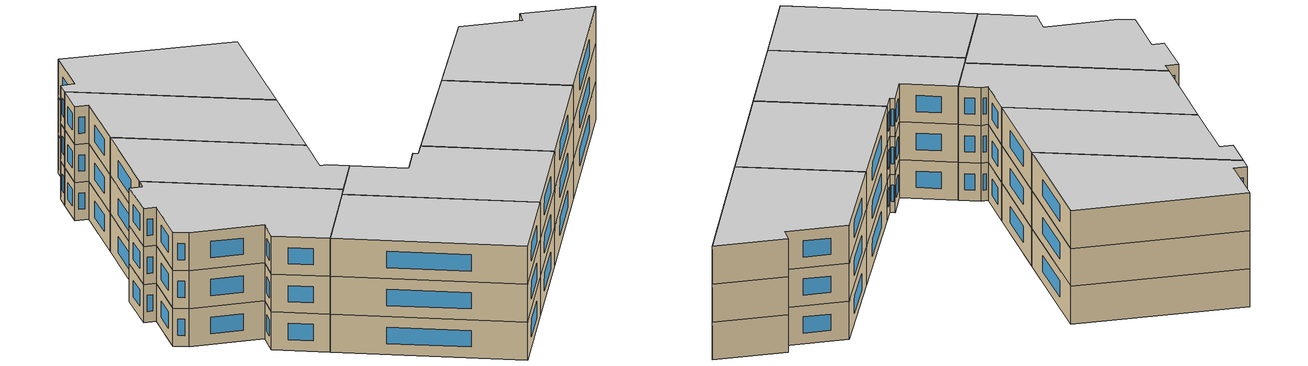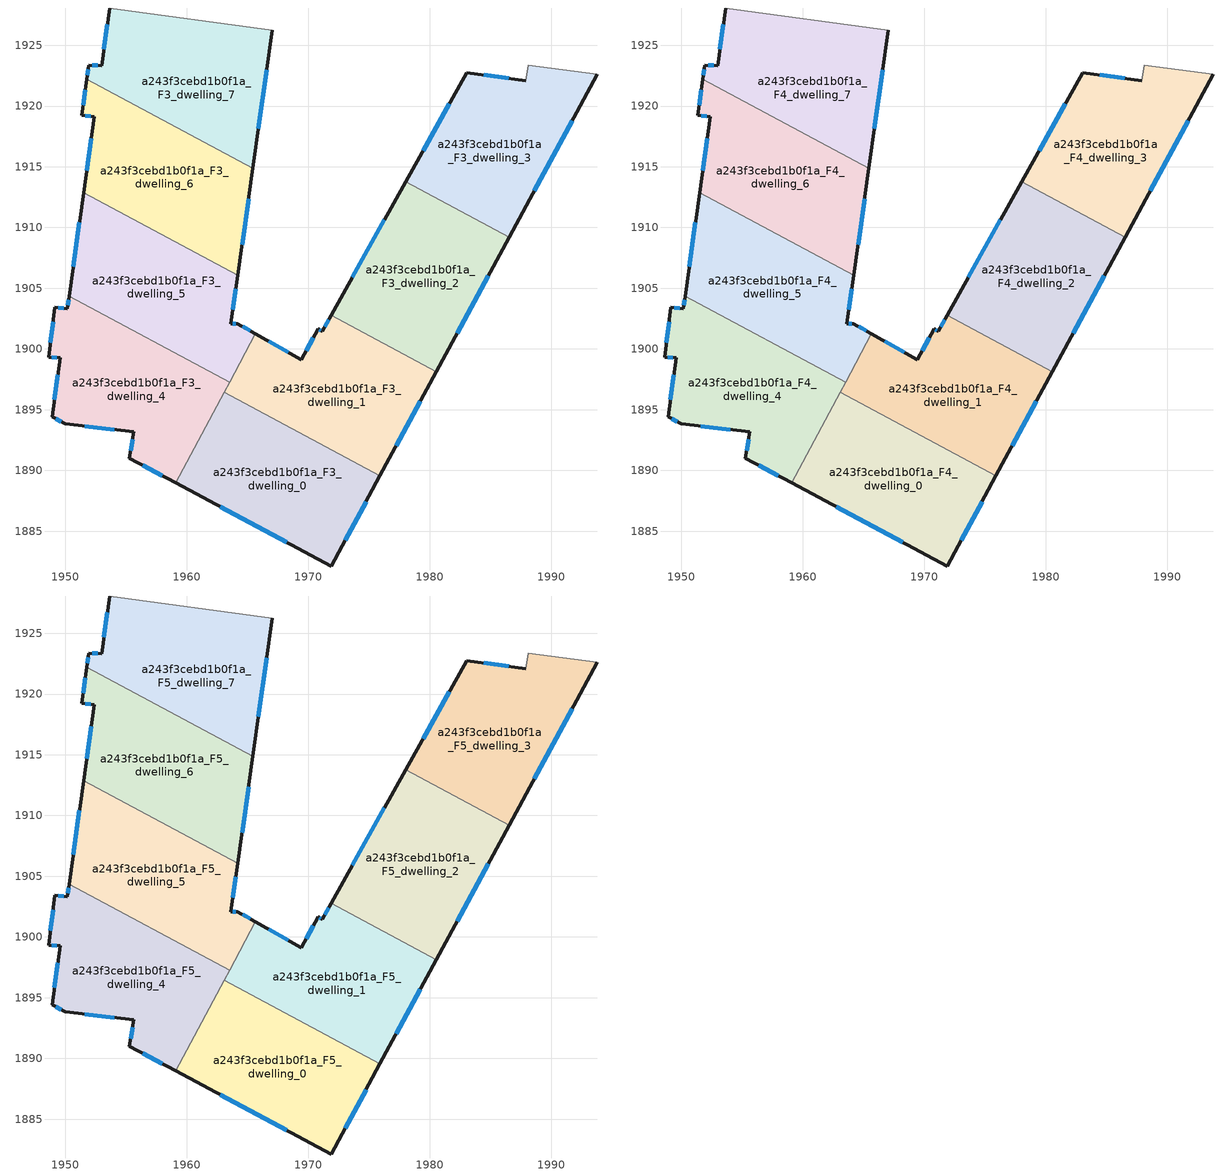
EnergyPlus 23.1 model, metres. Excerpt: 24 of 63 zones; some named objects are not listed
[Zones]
a243f3cebd1b0f1a_F3_dwelling_0
 floor to a243f3cebd1b0f1a_F2_dwelling_0 (EU_floor_Construction): 1975.91,1889.56 1971.88,1882.13 1959.08,1888.97 1963.07,1896.42 z9
 wall outside (EU_wall_Construction): 1959.08,1888.97 1971.88,1882.13 1975.91,1889.56 z9:12
 wall to a243f3cebd1b0f1a_F3_dwelling_1 (EU_wall_Construction): 1975.91,1889.56 1963.07,1896.42 z9:12
 wall to a243f3cebd1b0f1a_F3_dwelling_4 (EU_wall_Construction): 1963.07,1896.42 1959.08,1888.97 z9:12
 window (EU_Window_Construction): 1973.03,1884.25 1974.76,1887.44 / 1962.74,1887.01 1968.22,1884.08 z9.86:11.14
a243f3cebd1b0f1a_F3_dwelling_1
 floor to a243f3cebd1b0f1a_F2_dwelling_1 (EU_floor_Construction): 1980.55,1898.13 1975.91,1889.56 1963.07,1896.42 1965.65,1901.26 1969.44,1899.12 1970.8,1901.66 1971.14,1901.45 1971.88,1902.77 z9
 wall outside (EU_wall_Construction): 1975.91,1889.56 1980.55,1898.13 / 1971.88,1902.77 1971.14,1901.45 1970.8,1901.66 1969.44,1899.12 1965.65,1901.26 z9:12
 wall to a243f3cebd1b0f1a_F3_dwelling_2 (EU_wall_Construction): 1980.55,1898.13 1971.88,1902.77 z9:12
 wall to a243f3cebd1b0f1a_F3_dwelling_5 (EU_wall_Construction): 1965.65,1901.26 1963.52,1897.28 z9:12
 wall to a243f3cebd1b0f1a_F3_dwelling_4 (EU_wall_Construction): 1963.52,1897.28 1963.07,1896.42 z9:12
 window (EU_Window_Construction): 1977.23,1892.01 1979.23,1895.68 / 1968.36,1899.73 1966.73,1900.65 / 1970.41,1900.94 1969.83,1899.85 / 1971.04,1901.51 1970.9,1901.6 / 1971.67,1902.39 1971.35,1901.83 z9.86:11.14
a243f3cebd1b0f1a_F3_dwelling_2
 floor to a243f3cebd1b0f1a_F2_dwelling_2 (EU_floor_Construction): 1986.55,1909.21 1980.55,1898.13 1971.88,1902.77 1978.03,1913.77 z9
 wall outside (EU_wall_Construction): 1978.03,1913.77 1971.88,1902.77 / 1980.55,1898.13 1986.55,1909.21 z9:12
 wall to a243f3cebd1b0f1a_F3_dwelling_3 (EU_wall_Construction): 1986.55,1909.21 1978.03,1913.77 z9:12
 window (EU_Window_Construction): 1976.27,1910.62 1973.64,1905.91 / 1982.27,1901.3 1984.84,1906.04 z9.86:11.14
a243f3cebd1b0f1a_F3_dwelling_3
 floor to a243f3cebd1b0f1a_F2_dwelling_3 (EU_floor_Construction): 1993.81,1922.6 1986.55,1909.21 1978.03,1913.77 1983.05,1922.75 1987.9,1922.09 1988.12,1923.38 z9
 wall outside (EU_wall_Construction): 1986.55,1909.21 1993.81,1922.6 / 1987.9,1922.09 1983.05,1922.75 1978.03,1913.77 z9:12
 wall adiabatic (EU_wall_Construction): 1993.81,1922.6 1988.12,1923.38 1987.9,1922.09 z9:12
 window (EU_Window_Construction): 1988.63,1913.04 1991.74,1918.77 / 1981.62,1920.18 1979.46,1916.33 / 1986.51,1922.28 1984.44,1922.56 z9.86:11.14
a243f3cebd1b0f1a_F3_dwelling_4
 floor to a243f3cebd1b0f1a_F2_dwelling_4 (EU_floor_Construction): 1963.52,1897.28 1959.08,1888.97 1955.27,1891 1955.64,1893.17 1949.97,1893.84 1948.9,1894.41 1949.58,1899.26 1948.62,1899.32 1949.14,1903.42 1950.16,1903.3 1950.3,1904.34 z9
 wall outside (EU_wall_Construction): 1950.3,1904.34 1950.16,1903.3 1949.14,1903.42 1948.62,1899.32 1949.58,1899.26 1948.9,1894.41 1949.97,1893.84 1955.64,1893.17 1955.27,1891 1959.08,1888.97 z9:12
 wall to a243f3cebd1b0f1a_F3_dwelling_5 (EU_wall_Construction): 1963.52,1897.28 1950.3,1904.34 z9:12
 window (EU_Window_Construction): 1951.59,1893.65 1954.02,1893.36 / 1949.21,1894.25 1949.67,1894 / 1949.39,1897.87 1949.1,1895.8 / 1948.89,1899.3 1949.31,1899.27 / 1948.99,1902.25 1948.77,1900.49 / 1949.87,1903.34 1949.43,1903.39 / 1950.26,1904.05 1950.2,1903.6 / 1956.36,1890.42 1957.99,1889.55 / 1955.53,1892.55 1955.38,1891.62 z9.86:11.14
a243f3cebd1b0f1a_F3_dwelling_5
 floor to a243f3cebd1b0f1a_F2_dwelling_5 (EU_floor_Construction): 1964.2,1906.09 1963.64,1902.09 1964.17,1902.09 1965.65,1901.26 1963.52,1897.28 1950.3,1904.34 1951.51,1912.87 z9
 wall outside (EU_wall_Construction): 1951.51,1912.87 1950.3,1904.34 / 1965.65,1901.26 1964.17,1902.09 1963.64,1902.09 1964.2,1906.09 z9:12
 wall to a243f3cebd1b0f1a_F3_dwelling_6 (EU_wall_Construction): 1964.2,1906.09 1951.51,1912.87 z9:12
 window (EU_Window_Construction): 1951.16,1910.44 1950.65,1906.78 / 1963.8,1903.23 1964.04,1904.95 / 1964.02,1902.09 1963.79,1902.09 / 1965.23,1901.49 1964.59,1901.85 z9.86:11.14
a243f3cebd1b0f1a_F3_dwelling_6
 floor to a243f3cebd1b0f1a_F2_dwelling_6 (EU_floor_Construction): 1965.44,1914.88 1964.2,1906.09 1951.51,1912.87 1952.39,1919.11 1951.34,1919.24 1951.76,1922.19 z9
 wall outside (EU_wall_Construction): 1964.2,1906.09 1965.44,1914.88 / 1951.76,1922.19 1951.34,1919.24 1952.39,1919.11 1951.51,1912.87 z9:12
 wall to a243f3cebd1b0f1a_F3_dwelling_7 (EU_wall_Construction): 1965.44,1914.88 1951.76,1922.19 z9:12
 window (EU_Window_Construction): 1964.55,1908.6 1965.08,1912.36 / 1952.14,1917.33 1951.76,1914.66 / 1951.64,1919.2 1952.09,1919.15 / 1951.64,1921.34 1951.46,1920.08 z9.86:11.14
a243f3cebd1b0f1a_F3_dwelling_7
 floor to a243f3cebd1b0f1a_F2_dwelling_7 (EU_floor_Construction): 1967.04,1926.25 1965.44,1914.88 1951.76,1922.19 1951.93,1923.38 1952.98,1923.33 1953.65,1928.07 z9
 wall outside (EU_wall_Construction): 1965.44,1914.88 1967.04,1926.25 / 1953.65,1928.07 1952.98,1923.33 1951.93,1923.38 1951.76,1922.19 z9:12
 wall adiabatic (EU_wall_Construction): 1967.04,1926.25 1953.65,1928.07 z9:12
 window (EU_Window_Construction): 1965.89,1918.13 1966.58,1923 / 1951.88,1923.04 1951.81,1922.53 / 1952.68,1923.34 1952.23,1923.36 / 1953.46,1926.72 1953.18,1924.69 z9.86:11.14
a243f3cebd1b0f1a_F4_dwelling_0
 floor to a243f3cebd1b0f1a_F3_dwelling_0 (EU_floor_Construction): 1975.91,1889.56 1971.88,1882.13 1959.08,1888.97 1963.07,1896.42 z12
 wall outside (EU_wall_Construction): 1959.08,1888.97 1971.88,1882.13 1975.91,1889.56 z12:15
 wall to a243f3cebd1b0f1a_F4_dwelling_1 (EU_wall_Construction): 1975.91,1889.56 1963.07,1896.42 z12:15
 wall to a243f3cebd1b0f1a_F4_dwelling_4 (EU_wall_Construction): 1963.07,1896.42 1959.08,1888.97 z12:15
 window (EU_Window_Construction): 1973.03,1884.25 1974.76,1887.44 / 1962.74,1887.01 1968.22,1884.08 z12.86:14.14
a243f3cebd1b0f1a_F4_dwelling_1
 floor to a243f3cebd1b0f1a_F3_dwelling_1 (EU_floor_Construction): 1980.55,1898.13 1975.91,1889.56 1963.07,1896.42 1965.65,1901.26 1969.44,1899.12 1970.8,1901.66 1971.14,1901.45 1971.88,1902.77 z12
 wall outside (EU_wall_Construction): 1975.91,1889.56 1980.55,1898.13 / 1971.88,1902.77 1971.14,1901.45 1970.8,1901.66 1969.44,1899.12 1965.65,1901.26 z12:15
 wall to a243f3cebd1b0f1a_F4_dwelling_2 (EU_wall_Construction): 1980.55,1898.13 1971.88,1902.77 z12:15
 wall to a243f3cebd1b0f1a_F4_dwelling_5 (EU_wall_Construction): 1965.65,1901.26 1963.52,1897.28 z12:15
 wall to a243f3cebd1b0f1a_F4_dwelling_4 (EU_wall_Construction): 1963.52,1897.28 1963.07,1896.42 z12:15
 window (EU_Window_Construction): 1977.23,1892.01 1979.23,1895.68 / 1968.36,1899.73 1966.73,1900.65 / 1970.41,1900.94 1969.83,1899.85 / 1971.04,1901.51 1970.9,1901.6 / 1971.67,1902.39 1971.35,1901.83 z12.86:14.14
a243f3cebd1b0f1a_F4_dwelling_2
 floor to a243f3cebd1b0f1a_F3_dwelling_2 (EU_floor_Construction): 1986.55,1909.21 1980.55,1898.13 1971.88,1902.77 1978.03,1913.77 z12
 wall outside (EU_wall_Construction): 1978.03,1913.77 1971.88,1902.77 / 1980.55,1898.13 1986.55,1909.21 z12:15
 wall to a243f3cebd1b0f1a_F4_dwelling_3 (EU_wall_Construction): 1986.55,1909.21 1978.03,1913.77 z12:15
 window (EU_Window_Construction): 1976.27,1910.62 1973.64,1905.91 / 1982.27,1901.3 1984.84,1906.04 z12.86:14.14
a243f3cebd1b0f1a_F4_dwelling_3
 floor to a243f3cebd1b0f1a_F3_dwelling_3 (EU_floor_Construction): 1993.81,1922.6 1986.55,1909.21 1978.03,1913.77 1983.05,1922.75 1987.9,1922.09 1988.12,1923.38 z12
 wall outside (EU_wall_Construction): 1986.55,1909.21 1993.81,1922.6 / 1987.9,1922.09 1983.05,1922.75 1978.03,1913.77 z12:15
 wall adiabatic (EU_wall_Construction): 1993.81,1922.6 1988.12,1923.38 1987.9,1922.09 z12:15
 window (EU_Window_Construction): 1988.63,1913.04 1991.74,1918.77 / 1981.62,1920.18 1979.46,1916.33 / 1986.51,1922.28 1984.44,1922.56 z12.86:14.14
a243f3cebd1b0f1a_F4_dwelling_4
 floor to a243f3cebd1b0f1a_F3_dwelling_4 (EU_floor_Construction): 1963.52,1897.28 1959.08,1888.97 1955.27,1891 1955.64,1893.17 1949.97,1893.84 1948.9,1894.41 1949.58,1899.26 1948.62,1899.32 1949.14,1903.42 1950.16,1903.3 1950.3,1904.34 z12
 wall outside (EU_wall_Construction): 1950.3,1904.34 1950.16,1903.3 1949.14,1903.42 1948.62,1899.32 1949.58,1899.26 1948.9,1894.41 1949.97,1893.84 1955.64,1893.17 1955.27,1891 1959.08,1888.97 z12:15
 wall to a243f3cebd1b0f1a_F4_dwelling_5 (EU_wall_Construction): 1963.52,1897.28 1950.3,1904.34 z12:15
 window (EU_Window_Construction): 1951.59,1893.65 1954.02,1893.36 / 1949.21,1894.25 1949.67,1894 / 1949.39,1897.87 1949.1,1895.8 / 1948.89,1899.3 1949.31,1899.27 / 1948.99,1902.25 1948.77,1900.49 / 1949.87,1903.34 1949.43,1903.39 / 1950.26,1904.05 1950.2,1903.6 / 1956.36,1890.42 1957.99,1889.55 / 1955.53,1892.55 1955.38,1891.62 z12.86:14.14
a243f3cebd1b0f1a_F4_dwelling_5
 floor to a243f3cebd1b0f1a_F3_dwelling_5 (EU_floor_Construction): 1964.2,1906.09 1963.64,1902.09 1964.17,1902.09 1965.65,1901.26 1963.52,1897.28 1950.3,1904.34 1951.51,1912.87 z12
 wall outside (EU_wall_Construction): 1951.51,1912.87 1950.3,1904.34 / 1965.65,1901.26 1964.17,1902.09 1963.64,1902.09 1964.2,1906.09 z12:15
 wall to a243f3cebd1b0f1a_F4_dwelling_6 (EU_wall_Construction): 1964.2,1906.09 1951.51,1912.87 z12:15
 window (EU_Window_Construction): 1951.16,1910.44 1950.65,1906.78 / 1963.8,1903.23 1964.04,1904.95 / 1964.02,1902.09 1963.79,1902.09 / 1965.23,1901.49 1964.59,1901.85 z12.86:14.14
a243f3cebd1b0f1a_F4_dwelling_6
 floor to a243f3cebd1b0f1a_F3_dwelling_6 (EU_floor_Construction): 1965.44,1914.88 1964.2,1906.09 1951.51,1912.87 1952.39,1919.11 1951.34,1919.24 1951.76,1922.19 z12
 wall outside (EU_wall_Construction): 1964.2,1906.09 1965.44,1914.88 / 1951.76,1922.19 1951.34,1919.24 1952.39,1919.11 1951.51,1912.87 z12:15
 wall to a243f3cebd1b0f1a_F4_dwelling_7 (EU_wall_Construction): 1965.44,1914.88 1951.76,1922.19 z12:15
 window (EU_Window_Construction): 1964.55,1908.6 1965.08,1912.36 / 1952.14,1917.33 1951.76,1914.66 / 1951.64,1919.2 1952.09,1919.15 / 1951.64,1921.34 1951.46,1920.08 z12.86:14.14
a243f3cebd1b0f1a_F4_dwelling_7
 floor to a243f3cebd1b0f1a_F3_dwelling_7 (EU_floor_Construction): 1967.04,1926.25 1965.44,1914.88 1951.76,1922.19 1951.93,1923.38 1952.98,1923.33 1953.65,1928.07 z12
 wall outside (EU_wall_Construction): 1965.44,1914.88 1967.04,1926.25 / 1953.65,1928.07 1952.98,1923.33 1951.93,1923.38 1951.76,1922.19 z12:15
 wall adiabatic (EU_wall_Construction): 1967.04,1926.25 1953.65,1928.07 z12:15
 window (EU_Window_Construction): 1965.89,1918.13 1966.58,1923 / 1951.88,1923.04 1951.81,1922.53 / 1952.68,1923.34 1952.23,1923.36 / 1953.46,1926.72 1953.18,1924.69 z12.86:14.14
a243f3cebd1b0f1a_F5_dwelling_0
 floor to a243f3cebd1b0f1a_F4_dwelling_0 (EU_floor_Construction): 1975.91,1889.56 1971.88,1882.13 1959.08,1888.97 1963.07,1896.42 z15
 wall outside (EU_wall_Construction): 1959.08,1888.97 1971.88,1882.13 1975.91,1889.56 z15:18
 wall to a243f3cebd1b0f1a_F5_dwelling_1 (EU_wall_Construction): 1975.91,1889.56 1963.07,1896.42 z15:18
 wall to a243f3cebd1b0f1a_F5_dwelling_4 (EU_wall_Construction): 1963.07,1896.42 1959.08,1888.97 z15:18
 window (EU_Window_Construction): 1973.03,1884.25 1974.76,1887.44 / 1962.74,1887.01 1968.22,1884.08 z15.86:17.14
 ceiling to a243f3cebd1b0f1a_F6_dwelling_0 (EU_floor_Construction): 1971.88,1882.13 1975.91,1889.56 1963.07,1896.42 1959.08,1888.97 z18
a243f3cebd1b0f1a_F5_dwelling_1
 floor to a243f3cebd1b0f1a_F4_dwelling_1 (EU_floor_Construction): 1980.55,1898.13 1975.91,1889.56 1963.07,1896.42 1965.65,1901.26 1969.44,1899.12 1970.8,1901.66 1971.14,1901.45 1971.88,1902.77 z15
 wall outside (EU_wall_Construction): 1975.91,1889.56 1980.55,1898.13 / 1971.88,1902.77 1971.14,1901.45 1970.8,1901.66 1969.44,1899.12 1965.65,1901.26 z15:18
 wall to a243f3cebd1b0f1a_F5_dwelling_2 (EU_wall_Construction): 1980.55,1898.13 1971.88,1902.77 z15:18
 wall to a243f3cebd1b0f1a_F5_dwelling_5 (EU_wall_Construction): 1965.65,1901.26 1963.52,1897.28 z15:18
 wall to a243f3cebd1b0f1a_F5_dwelling_4 (EU_wall_Construction): 1963.52,1897.28 1963.07,1896.42 z15:18
 window (EU_Window_Construction): 1977.23,1892.01 1979.23,1895.68 / 1968.36,1899.73 1966.73,1900.65 / 1970.41,1900.94 1969.83,1899.85 / 1971.04,1901.51 1970.9,1901.6 / 1971.67,1902.39 1971.35,1901.83 z15.86:17.14
 ceiling to a243f3cebd1b0f1a_F6_dwelling_1 (EU_floor_Construction): 1975.91,1889.56 1980.55,1898.13 1971.88,1902.77 1971.14,1901.45 1970.8,1901.66 1969.44,1899.12 1965.65,1901.26 1963.07,1896.42 z18
a243f3cebd1b0f1a_F5_dwelling_2
 floor to a243f3cebd1b0f1a_F4_dwelling_2 (EU_floor_Construction): 1986.55,1909.21 1980.55,1898.13 1971.88,1902.77 1978.03,1913.77 z15
 wall outside (EU_wall_Construction): 1978.03,1913.77 1971.88,1902.77 / 1980.55,1898.13 1986.55,1909.21 z15:18
 wall to a243f3cebd1b0f1a_F5_dwelling_3 (EU_wall_Construction): 1986.55,1909.21 1978.03,1913.77 z15:18
 window (EU_Window_Construction): 1976.27,1910.62 1973.64,1905.91 / 1982.27,1901.3 1984.84,1906.04 z15.86:17.14
 ceiling to a243f3cebd1b0f1a_F6_dwelling_2 (EU_floor_Construction): 1980.55,1898.13 1986.55,1909.21 1978.03,1913.77 1971.88,1902.77 z18
a243f3cebd1b0f1a_F5_dwelling_3
 floor to a243f3cebd1b0f1a_F4_dwelling_3 (EU_floor_Construction): 1993.81,1922.6 1986.55,1909.21 1978.03,1913.77 1983.05,1922.75 1987.9,1922.09 1988.12,1923.38 z15
 wall outside (EU_wall_Construction): 1986.55,1909.21 1993.81,1922.6 / 1987.9,1922.09 1983.05,1922.75 1978.03,1913.77 z15:18
 wall adiabatic (EU_wall_Construction): 1993.81,1922.6 1988.12,1923.38 1987.9,1922.09 z15:18
 window (EU_Window_Construction): 1988.63,1913.04 1991.74,1918.77 / 1981.62,1920.18 1979.46,1916.33 / 1986.51,1922.28 1984.44,1922.56 z15.86:17.14
 ceiling to a243f3cebd1b0f1a_F6_dwelling_3 (EU_floor_Construction): 1986.55,1909.21 1993.81,1922.6 1988.12,1923.38 1987.9,1922.09 1983.05,1922.75 1978.03,1913.77 z18
a243f3cebd1b0f1a_F5_dwelling_4
 floor to a243f3cebd1b0f1a_F4_dwelling_4 (EU_floor_Construction): 1963.52,1897.28 1959.08,1888.97 1955.27,1891 1955.64,1893.17 1949.97,1893.84 1948.9,1894.41 1949.58,1899.26 1948.62,1899.32 1949.14,1903.42 1950.16,1903.3 1950.3,1904.34 z15
 wall outside (EU_wall_Construction): 1950.3,1904.34 1950.16,1903.3 1949.14,1903.42 1948.62,1899.32 1949.58,1899.26 1948.9,1894.41 1949.97,1893.84 1955.64,1893.17 1955.27,1891 1959.08,1888.97 z15:18
 wall to a243f3cebd1b0f1a_F5_dwelling_5 (EU_wall_Construction): 1963.52,1897.28 1950.3,1904.34 z15:18
 window (EU_Window_Construction): 1951.59,1893.65 1954.02,1893.36 / 1949.21,1894.25 1949.67,1894 / 1949.39,1897.87 1949.1,1895.8 / 1948.89,1899.3 1949.31,1899.27 / 1948.99,1902.25 1948.77,1900.49 / 1949.87,1903.34 1949.43,1903.39 / 1950.26,1904.05 1950.2,1903.6 / 1956.36,1890.42 1957.99,1889.55 / 1955.53,1892.55 1955.38,1891.62 z15.86:17.14
 ceiling to a243f3cebd1b0f1a_F6_dwelling_4 (EU_floor_Construction): 1959.08,1888.97 1963.52,1897.28 1950.3,1904.34 1950.16,1903.3 1949.14,1903.42 1948.62,1899.32 1949.58,1899.26 1948.9,1894.41 1949.97,1893.84 1955.64,1893.17 1955.27,1891 z18
a243f3cebd1b0f1a_F5_dwelling_5
 floor to a243f3cebd1b0f1a_F4_dwelling_5 (EU_floor_Construction): 1964.2,1906.09 1963.64,1902.09 1964.17,1902.09 1965.65,1901.26 1963.52,1897.28 1950.3,1904.34 1951.51,1912.87 z15
 wall outside (EU_wall_Construction): 1951.51,1912.87 1950.3,1904.34 / 1965.65,1901.26 1964.17,1902.09 1963.64,1902.09 1964.2,1906.09 z15:18
 wall to a243f3cebd1b0f1a_F5_dwelling_6 (EU_wall_Construction): 1964.2,1906.09 1951.51,1912.87 z15:18
 window (EU_Window_Construction): 1951.16,1910.44 1950.65,1906.78 / 1963.8,1903.23 1964.04,1904.95 / 1964.02,1902.09 1963.79,1902.09 / 1965.23,1901.49 1964.59,1901.85 z15.86:17.14
 ceiling to a243f3cebd1b0f1a_F6_dwelling_5 (EU_floor_Construction): 1963.52,1897.28 1965.65,1901.26 1964.17,1902.09 1963.64,1902.09 1964.2,1906.09 1951.51,1912.87 1950.3,1904.34 z18
a243f3cebd1b0f1a_F5_dwelling_6
 floor to a243f3cebd1b0f1a_F4_dwelling_6 (EU_floor_Construction): 1965.44,1914.88 1964.2,1906.09 1951.51,1912.87 1952.39,1919.11 1951.34,1919.24 1951.76,1922.19 z15
 wall outside (EU_wall_Construction): 1964.2,1906.09 1965.44,1914.88 / 1951.76,1922.19 1951.34,1919.24 1952.39,1919.11 1951.51,1912.87 z15:18
 wall to a243f3cebd1b0f1a_F5_dwelling_7 (EU_wall_Construction): 1965.44,1914.88 1951.76,1922.19 z15:18
 window (EU_Window_Construction): 1964.55,1908.6 1965.08,1912.36 / 1952.14,1917.33 1951.76,1914.66 / 1951.64,1919.2 1952.09,1919.15 / 1951.64,1921.34 1951.46,1920.08 z15.86:17.14
 ceiling to a243f3cebd1b0f1a_F6_dwelling_6 (EU_floor_Construction): 1964.2,1906.09 1965.44,1914.88 1951.76,1922.19 1951.34,1919.24 1952.39,1919.11 1951.51,1912.87 z18
a243f3cebd1b0f1a_F5_dwelling_7
 floor to a243f3cebd1b0f1a_F4_dwelling_7 (EU_floor_Construction): 1967.04,1926.25 1965.44,1914.88 1951.76,1922.19 1951.93,1923.38 1952.98,1923.33 1953.65,1928.07 z15
 wall outside (EU_wall_Construction): 1965.44,1914.88 1967.04,1926.25 / 1953.65,1928.07 1952.98,1923.33 1951.93,1923.38 1951.76,1922.19 z15:18
 wall adiabatic (EU_wall_Construction): 1967.04,1926.25 1953.65,1928.07 z15:18
 window (EU_Window_Construction): 1965.89,1918.13 1966.58,1923 / 1951.88,1923.04 1951.81,1922.53 / 1952.68,1923.34 1952.23,1923.36 / 1953.46,1926.72 1953.18,1924.69 z15.86:17.14
 ceiling to a243f3cebd1b0f1a_F6_dwelling_7 (EU_floor_Construction): 1965.44,1914.88 1967.04,1926.25 1953.65,1928.07 1952.98,1923.33 1951.93,1923.38 1951.76,1922.19 z18
[Building]
EU S2 Campaign: North Axis=0; Terrain=City; Solar Distribution=FullExterior
[Site:Location]
Helsinki-Vantaa.AP: Latitude=60.317; Longitude=24.963; Time Zone=2; Elevation=54.6
[SizingPeriod:WeatherFileDays]
AnnualSizingPeriod: Begin Month=1; Begin Day of Month=1; End Month=12; End Day of Month=31; Day of Week for Start Day=Monday; Use Weather File Daylight Saving Period=No; Use Weather File Rain and Snow Indicators=No
[MATERIAL]
EU_InternalMass_Material: Roughness=MediumRough; Thickness=0.1; Conductivity=1; Density=1800; Specific Heat=900; Thermal Absorptance=0.9; Solar Absorptance=0.7; Visible Absorptance=0.7
[MATERIAL:NOMASS] Roughness=MediumRough; Thermal Absorptance=0.9; Solar Absorptance=0.7; Visible Absorptance=0.7
Name | Thermal Resistance
EU_wall_NoMass | 1.10183
EU_floor_NoMass | 1.70606
[WINDOWMATERIAL:SIMPLEGLAZINGSYSTEM]
EU_Window_SimpleGlazing: UFactor=3.11035; Solar Heat Gain Coefficient=0.8; Visible Transmittance=0.8
[CONSTRUCTION]
EU_wall_Construction: EU_wall_NoMass
EU_floor_Construction: EU_floor_NoMass
EU_Window_Construction: EU_Window_SimpleGlazing
EU_InternalMass_Construction: EU_InternalMass_Material
[ZONE] Type=1; Multiplier=1; Ceiling Height=autocalculate; Floor Area=autocalculate; Part of Total Floor Area=Yes
Name | Volume
a243f3cebd1b0f1a_F3_dwelling_0; a243f3cebd1b0f1a_F4_dwelling_0; a243f3cebd1b0f1a_F5_dwelling_0 | 368.547
a243f3cebd1b0f1a_F3_dwelling_1; a243f3cebd1b0f1a_F4_dwelling_1; a243f3cebd1b0f1a_F5_dwelling_1 | 368.505
a243f3cebd1b0f1a_F3_dwelling_2; a243f3cebd1b0f1a_F4_dwelling_2; a243f3cebd1b0f1a_F5_dwelling_2 | 368.54
a243f3cebd1b0f1a_F3_dwelling_3; a243f3cebd1b0f1a_F4_dwelling_3; a243f3cebd1b0f1a_F5_dwelling_3 | 368.542
a243f3cebd1b0f1a_F3_dwelling_4; a243f3cebd1b0f1a_F4_dwelling_4; a243f3cebd1b0f1a_F5_dwelling_4 | 368.519
a243f3cebd1b0f1a_F3_dwelling_5; a243f3cebd1b0f1a_F4_dwelling_5; a243f3cebd1b0f1a_F5_dwelling_5 | 368.523
a243f3cebd1b0f1a_F3_dwelling_6; a243f3cebd1b0f1a_F4_dwelling_6; a243f3cebd1b0f1a_F5_dwelling_6 | 368.536
a243f3cebd1b0f1a_F3_dwelling_7; a243f3cebd1b0f1a_F4_dwelling_7; a243f3cebd1b0f1a_F5_dwelling_7 | 368.525
[INTERNALMASS] Construction=EU_InternalMass_Construction
Name | Zone or ZoneList | Surface Area
a243f3cebd1b0f1a_F3_dwelling_0_EU_InternalMass | a243f3cebd1b0f1a_F3_dwelling_0 | 122.849
a243f3cebd1b0f1a_F3_dwelling_1_EU_InternalMass | a243f3cebd1b0f1a_F3_dwelling_1 | 122.835
a243f3cebd1b0f1a_F3_dwelling_2_EU_InternalMass | a243f3cebd1b0f1a_F3_dwelling_2 | 122.846
a243f3cebd1b0f1a_F3_dwelling_3_EU_InternalMass | a243f3cebd1b0f1a_F3_dwelling_3 | 122.847
a243f3cebd1b0f1a_F3_dwelling_4_EU_InternalMass | a243f3cebd1b0f1a_F3_dwelling_4 | 122.84
a243f3cebd1b0f1a_F3_dwelling_5_EU_InternalMass | a243f3cebd1b0f1a_F3_dwelling_5 | 122.841
a243f3cebd1b0f1a_F3_dwelling_6_EU_InternalMass | a243f3cebd1b0f1a_F3_dwelling_6 | 122.845
a243f3cebd1b0f1a_F3_dwelling_7_EU_InternalMass | a243f3cebd1b0f1a_F3_dwelling_7 | 122.842
a243f3cebd1b0f1a_F4_dwelling_0_EU_InternalMass | a243f3cebd1b0f1a_F4_dwelling_0 | 122.849
a243f3cebd1b0f1a_F4_dwelling_1_EU_InternalMass | a243f3cebd1b0f1a_F4_dwelling_1 | 122.835
a243f3cebd1b0f1a_F4_dwelling_2_EU_InternalMass | a243f3cebd1b0f1a_F4_dwelling_2 | 122.846
a243f3cebd1b0f1a_F4_dwelling_3_EU_InternalMass | a243f3cebd1b0f1a_F4_dwelling_3 | 122.847
a243f3cebd1b0f1a_F4_dwelling_4_EU_InternalMass | a243f3cebd1b0f1a_F4_dwelling_4 | 122.84
a243f3cebd1b0f1a_F4_dwelling_5_EU_InternalMass | a243f3cebd1b0f1a_F4_dwelling_5 | 122.841
a243f3cebd1b0f1a_F4_dwelling_6_EU_InternalMass | a243f3cebd1b0f1a_F4_dwelling_6 | 122.845
a243f3cebd1b0f1a_F4_dwelling_7_EU_InternalMass | a243f3cebd1b0f1a_F4_dwelling_7 | 122.842
a243f3cebd1b0f1a_F5_dwelling_0_EU_InternalMass | a243f3cebd1b0f1a_F5_dwelling_0 | 122.849
a243f3cebd1b0f1a_F5_dwelling_1_EU_InternalMass | a243f3cebd1b0f1a_F5_dwelling_1 | 122.835
a243f3cebd1b0f1a_F5_dwelling_2_EU_InternalMass | a243f3cebd1b0f1a_F5_dwelling_2 | 122.846
a243f3cebd1b0f1a_F5_dwelling_3_EU_InternalMass | a243f3cebd1b0f1a_F5_dwelling_3 | 122.847
a243f3cebd1b0f1a_F5_dwelling_4_EU_InternalMass | a243f3cebd1b0f1a_F5_dwelling_4 | 122.84
a243f3cebd1b0f1a_F5_dwelling_5_EU_InternalMass | a243f3cebd1b0f1a_F5_dwelling_5 | 122.841
a243f3cebd1b0f1a_F5_dwelling_6_EU_InternalMass | a243f3cebd1b0f1a_F5_dwelling_6 | 122.845
a243f3cebd1b0f1a_F5_dwelling_7_EU_InternalMass | a243f3cebd1b0f1a_F5_dwelling_7 | 122.842
[OTHEREQUIPMENT] Fuel Type=Electricity; Design Level Calculation Method=Watts/Area; Power per Zone Floor Area=1; Fraction Latent=0; Fraction Radiant=0; Fraction Lost=0; Carbon Dioxide Generation Rate=0; EndUse Subcategory=EU_Step8_InternalGains
Name | Zone or ZoneList or Space or SpaceList | Schedule
EU_Step8_InternalGain_a243f3cebd1b0f1a_F3_dwelling_0_f000 | a243f3cebd1b0f1a_F3_dwelling_0 | EU_Step8_GainSchedule_a243f3cebd1b0f1a_F3_dwelling_0_f000
EU_Step8_InternalGain_a243f3cebd1b0f1a_F3_dwelling_1_f000 | a243f3cebd1b0f1a_F3_dwelling_1 | EU_Step8_GainSchedule_a243f3cebd1b0f1a_F3_dwelling_1_f000
EU_Step8_InternalGain_a243f3cebd1b0f1a_F3_dwelling_2_f000 | a243f3cebd1b0f1a_F3_dwelling_2 | EU_Step8_GainSchedule_a243f3cebd1b0f1a_F3_dwelling_2_f000
EU_Step8_InternalGain_a243f3cebd1b0f1a_F3_dwelling_3_f000 | a243f3cebd1b0f1a_F3_dwelling_3 | EU_Step8_GainSchedule_a243f3cebd1b0f1a_F3_dwelling_3_f000
EU_Step8_InternalGain_a243f3cebd1b0f1a_F3_dwelling_4_f000 | a243f3cebd1b0f1a_F3_dwelling_4 | EU_Step8_GainSchedule_a243f3cebd1b0f1a_F3_dwelling_4_f000
EU_Step8_InternalGain_a243f3cebd1b0f1a_F3_dwelling_5_f000 | a243f3cebd1b0f1a_F3_dwelling_5 | EU_Step8_GainSchedule_a243f3cebd1b0f1a_F3_dwelling_5_f000
EU_Step8_InternalGain_a243f3cebd1b0f1a_F3_dwelling_6_f000 | a243f3cebd1b0f1a_F3_dwelling_6 | EU_Step8_GainSchedule_a243f3cebd1b0f1a_F3_dwelling_6_f000
EU_Step8_InternalGain_a243f3cebd1b0f1a_F3_dwelling_7_f000 | a243f3cebd1b0f1a_F3_dwelling_7 | EU_Step8_GainSchedule_a243f3cebd1b0f1a_F3_dwelling_7_f000
EU_Step8_InternalGain_a243f3cebd1b0f1a_F4_dwelling_0_f000 | a243f3cebd1b0f1a_F4_dwelling_0 | EU_Step8_GainSchedule_a243f3cebd1b0f1a_F4_dwelling_0_f000
EU_Step8_InternalGain_a243f3cebd1b0f1a_F4_dwelling_1_f000 | a243f3cebd1b0f1a_F4_dwelling_1 | EU_Step8_GainSchedule_a243f3cebd1b0f1a_F4_dwelling_1_f000
EU_Step8_InternalGain_a243f3cebd1b0f1a_F4_dwelling_2_f000 | a243f3cebd1b0f1a_F4_dwelling_2 | EU_Step8_GainSchedule_a243f3cebd1b0f1a_F4_dwelling_2_f000
EU_Step8_InternalGain_a243f3cebd1b0f1a_F4_dwelling_3_f000 | a243f3cebd1b0f1a_F4_dwelling_3 | EU_Step8_GainSchedule_a243f3cebd1b0f1a_F4_dwelling_3_f000
EU_Step8_InternalGain_a243f3cebd1b0f1a_F4_dwelling_4_f000 | a243f3cebd1b0f1a_F4_dwelling_4 | EU_Step8_GainSchedule_a243f3cebd1b0f1a_F4_dwelling_4_f000
EU_Step8_InternalGain_a243f3cebd1b0f1a_F4_dwelling_5_f000 | a243f3cebd1b0f1a_F4_dwelling_5 | EU_Step8_GainSchedule_a243f3cebd1b0f1a_F4_dwelling_5_f000
EU_Step8_InternalGain_a243f3cebd1b0f1a_F4_dwelling_6_f000 | a243f3cebd1b0f1a_F4_dwelling_6 | EU_Step8_GainSchedule_a243f3cebd1b0f1a_F4_dwelling_6_f000
EU_Step8_InternalGain_a243f3cebd1b0f1a_F4_dwelling_7_f000 | a243f3cebd1b0f1a_F4_dwelling_7 | EU_Step8_GainSchedule_a243f3cebd1b0f1a_F4_dwelling_7_f000
EU_Step8_InternalGain_a243f3cebd1b0f1a_F5_dwelling_0_f000 | a243f3cebd1b0f1a_F5_dwelling_0 | EU_Step8_GainSchedule_a243f3cebd1b0f1a_F5_dwelling_0_f000
EU_Step8_InternalGain_a243f3cebd1b0f1a_F5_dwelling_1_f000 | a243f3cebd1b0f1a_F5_dwelling_1 | EU_Step8_GainSchedule_a243f3cebd1b0f1a_F5_dwelling_1_f000
EU_Step8_InternalGain_a243f3cebd1b0f1a_F5_dwelling_2_f000 | a243f3cebd1b0f1a_F5_dwelling_2 | EU_Step8_GainSchedule_a243f3cebd1b0f1a_F5_dwelling_2_f000
EU_Step8_InternalGain_a243f3cebd1b0f1a_F5_dwelling_3_f000 | a243f3cebd1b0f1a_F5_dwelling_3 | EU_Step8_GainSchedule_a243f3cebd1b0f1a_F5_dwelling_3_f000
EU_Step8_InternalGain_a243f3cebd1b0f1a_F5_dwelling_4_f000 | a243f3cebd1b0f1a_F5_dwelling_4 | EU_Step8_GainSchedule_a243f3cebd1b0f1a_F5_dwelling_4_f000
EU_Step8_InternalGain_a243f3cebd1b0f1a_F5_dwelling_5_f000 | a243f3cebd1b0f1a_F5_dwelling_5 | EU_Step8_GainSchedule_a243f3cebd1b0f1a_F5_dwelling_5_f000
EU_Step8_InternalGain_a243f3cebd1b0f1a_F5_dwelling_6_f000 | a243f3cebd1b0f1a_F5_dwelling_6 | EU_Step8_GainSchedule_a243f3cebd1b0f1a_F5_dwelling_6_f000
EU_Step8_InternalGain_a243f3cebd1b0f1a_F5_dwelling_7_f000 | a243f3cebd1b0f1a_F5_dwelling_7 | EU_Step8_GainSchedule_a243f3cebd1b0f1a_F5_dwelling_7_f000
[ZONEVENTILATION:DESIGNFLOWRATE] Schedule=EU_AlwaysOn; Design Flow Rate Calculation Method=AirChanges/Hour; Air Changes per Hour=0.756316; Ventilation Type=Natural; Fan Pressure Rise=0; Fan Total Efficiency=1; Constant Term Coefficient=1; Temperature Term Coefficient=0; Velocity Term Coefficient=0; Velocity Squared Term Coefficient=0; Minimum Indoor Temperature=-100; Maximum Indoor Temperature=100; Delta Temperature=-100; Minimum Outdoor Temperature=-100; Maximum Outdoor Temperature=100; Maximum Wind Speed=40
Name | Zone or ZoneList or Space or SpaceList
EU_ConstantAir_a243f3cebd1b0f1a_F3_dwelling_0 | a243f3cebd1b0f1a_F3_dwelling_0
EU_ConstantAir_a243f3cebd1b0f1a_F3_dwelling_1 | a243f3cebd1b0f1a_F3_dwelling_1
EU_ConstantAir_a243f3cebd1b0f1a_F3_dwelling_2 | a243f3cebd1b0f1a_F3_dwelling_2
EU_ConstantAir_a243f3cebd1b0f1a_F3_dwelling_3 | a243f3cebd1b0f1a_F3_dwelling_3
EU_ConstantAir_a243f3cebd1b0f1a_F3_dwelling_4 | a243f3cebd1b0f1a_F3_dwelling_4
EU_ConstantAir_a243f3cebd1b0f1a_F3_dwelling_5 | a243f3cebd1b0f1a_F3_dwelling_5
EU_ConstantAir_a243f3cebd1b0f1a_F3_dwelling_6 | a243f3cebd1b0f1a_F3_dwelling_6
EU_ConstantAir_a243f3cebd1b0f1a_F3_dwelling_7 | a243f3cebd1b0f1a_F3_dwelling_7
EU_ConstantAir_a243f3cebd1b0f1a_F4_dwelling_0 | a243f3cebd1b0f1a_F4_dwelling_0
EU_ConstantAir_a243f3cebd1b0f1a_F4_dwelling_1 | a243f3cebd1b0f1a_F4_dwelling_1
EU_ConstantAir_a243f3cebd1b0f1a_F4_dwelling_2 | a243f3cebd1b0f1a_F4_dwelling_2
EU_ConstantAir_a243f3cebd1b0f1a_F4_dwelling_3 | a243f3cebd1b0f1a_F4_dwelling_3
EU_ConstantAir_a243f3cebd1b0f1a_F4_dwelling_4 | a243f3cebd1b0f1a_F4_dwelling_4
EU_ConstantAir_a243f3cebd1b0f1a_F4_dwelling_5 | a243f3cebd1b0f1a_F4_dwelling_5
EU_ConstantAir_a243f3cebd1b0f1a_F4_dwelling_6 | a243f3cebd1b0f1a_F4_dwelling_6
EU_ConstantAir_a243f3cebd1b0f1a_F4_dwelling_7 | a243f3cebd1b0f1a_F4_dwelling_7
EU_ConstantAir_a243f3cebd1b0f1a_F5_dwelling_0 | a243f3cebd1b0f1a_F5_dwelling_0
EU_ConstantAir_a243f3cebd1b0f1a_F5_dwelling_1 | a243f3cebd1b0f1a_F5_dwelling_1
EU_ConstantAir_a243f3cebd1b0f1a_F5_dwelling_2 | a243f3cebd1b0f1a_F5_dwelling_2
EU_ConstantAir_a243f3cebd1b0f1a_F5_dwelling_3 | a243f3cebd1b0f1a_F5_dwelling_3
EU_ConstantAir_a243f3cebd1b0f1a_F5_dwelling_4 | a243f3cebd1b0f1a_F5_dwelling_4
EU_ConstantAir_a243f3cebd1b0f1a_F5_dwelling_5 | a243f3cebd1b0f1a_F5_dwelling_5
EU_ConstantAir_a243f3cebd1b0f1a_F5_dwelling_6 | a243f3cebd1b0f1a_F5_dwelling_6
EU_ConstantAir_a243f3cebd1b0f1a_F5_dwelling_7 | a243f3cebd1b0f1a_F5_dwelling_7
[HVACTEMPLATE:ZONE:IDEALLOADSAIRSYSTEM] System Availability Schedule=EU_AlwaysOn; Maximum Heating Supply Air Temperature=50; Minimum Cooling Supply Air Temperature=13; Maximum Heating Supply Air Humidity Ratio=0.0156; Minimum Cooling Supply Air Humidity Ratio=0.0077; Heating Limit=NoLimit; Cooling Limit=NoLimit; Heating Availability Schedule=EU_AlwaysOn; Cooling Availability Schedule=EU_CoolingOff; Dehumidification Control Type=ConstantSensibleHeatRatio; Cooling Sensible Heat Ratio=0.7; Dehumidification Setpoint=60; Humidification Control Type=None; Humidification Setpoint=30; Outdoor Air Method=None; Outdoor Air Flow Rate per Person=0.00944; Outdoor Air Flow Rate per Zone Floor Area=0; Outdoor Air Flow Rate per Zone=0; Demand Controlled Ventilation Type=None; Outdoor Air Economizer Type=NoEconomizer; Heat Recovery Type=None; Sensible Heat Recovery Effectiveness=0.7; Latent Heat Recovery Effectiveness=0.65
Name | Template Thermostat
a243f3cebd1b0f1a_F3_dwelling_0 | EU_HeatOnly_a243f3cebd1b0f1a_F3_dwelling_0
a243f3cebd1b0f1a_F3_dwelling_1 | EU_HeatOnly_a243f3cebd1b0f1a_F3_dwelling_1
a243f3cebd1b0f1a_F3_dwelling_2 | EU_HeatOnly_a243f3cebd1b0f1a_F3_dwelling_2
a243f3cebd1b0f1a_F3_dwelling_3 | EU_HeatOnly_a243f3cebd1b0f1a_F3_dwelling_3
a243f3cebd1b0f1a_F3_dwelling_4 | EU_HeatOnly_a243f3cebd1b0f1a_F3_dwelling_4
a243f3cebd1b0f1a_F3_dwelling_5 | EU_HeatOnly_a243f3cebd1b0f1a_F3_dwelling_5
a243f3cebd1b0f1a_F3_dwelling_6 | EU_HeatOnly_a243f3cebd1b0f1a_F3_dwelling_6
a243f3cebd1b0f1a_F3_dwelling_7 | EU_HeatOnly_a243f3cebd1b0f1a_F3_dwelling_7
a243f3cebd1b0f1a_F4_dwelling_0 | EU_HeatOnly_a243f3cebd1b0f1a_F4_dwelling_0
a243f3cebd1b0f1a_F4_dwelling_1 | EU_HeatOnly_a243f3cebd1b0f1a_F4_dwelling_1
a243f3cebd1b0f1a_F4_dwelling_2 | EU_HeatOnly_a243f3cebd1b0f1a_F4_dwelling_2
a243f3cebd1b0f1a_F4_dwelling_3 | EU_HeatOnly_a243f3cebd1b0f1a_F4_dwelling_3
a243f3cebd1b0f1a_F4_dwelling_4 | EU_HeatOnly_a243f3cebd1b0f1a_F4_dwelling_4
a243f3cebd1b0f1a_F4_dwelling_5 | EU_HeatOnly_a243f3cebd1b0f1a_F4_dwelling_5
a243f3cebd1b0f1a_F4_dwelling_6 | EU_HeatOnly_a243f3cebd1b0f1a_F4_dwelling_6
a243f3cebd1b0f1a_F4_dwelling_7 | EU_HeatOnly_a243f3cebd1b0f1a_F4_dwelling_7
a243f3cebd1b0f1a_F5_dwelling_0 | EU_HeatOnly_a243f3cebd1b0f1a_F5_dwelling_0
a243f3cebd1b0f1a_F5_dwelling_1 | EU_HeatOnly_a243f3cebd1b0f1a_F5_dwelling_1
a243f3cebd1b0f1a_F5_dwelling_2 | EU_HeatOnly_a243f3cebd1b0f1a_F5_dwelling_2
a243f3cebd1b0f1a_F5_dwelling_3 | EU_HeatOnly_a243f3cebd1b0f1a_F5_dwelling_3
a243f3cebd1b0f1a_F5_dwelling_4 | EU_HeatOnly_a243f3cebd1b0f1a_F5_dwelling_4
a243f3cebd1b0f1a_F5_dwelling_5 | EU_HeatOnly_a243f3cebd1b0f1a_F5_dwelling_5
a243f3cebd1b0f1a_F5_dwelling_6 | EU_HeatOnly_a243f3cebd1b0f1a_F5_dwelling_6
a243f3cebd1b0f1a_F5_dwelling_7 | EU_HeatOnly_a243f3cebd1b0f1a_F5_dwelling_7
[SIZING:ZONE] Zone Cooling Design Supply Air Temperature Input Method=SupplyAirTemperature; Zone Cooling Design Supply Air Temperature=13; Zone Heating Design Supply Air Temperature Input Method=SupplyAirTemperature; Zone Heating Design Supply Air Temperature=50; Zone Cooling Design Supply Air Humidity Ratio=0.008; Zone Heating Design Supply Air Humidity Ratio=0.008; Cooling Design Air Flow Method=DesignDay; Cooling Design Air Flow Rate=0; Cooling Minimum Air Flow per Zone Floor Area=0.000762; Cooling Minimum Air Flow=0; Cooling Minimum Air Flow Fraction=0.2; Heating Design Air Flow Method=DesignDay; Heating Design Air Flow Rate=0; Heating Maximum Air Flow per Zone Floor Area=0.002032; Heating Maximum Air Flow=0.141576; Heating Maximum Air Flow Fraction=0.3; Account for Dedicated Outdoor Air System=No; Dedicated Outdoor Air System Control Strategy=NeutralSupplyAir; Dedicated Outdoor Air Low Setpoint Temperature for Design=autosize; Dedicated Outdoor Air High Setpoint Temperature for Design=autosize; Zone Load Sizing Method=Sensible Load Only No Latent Load; Zone Latent Cooling Design Supply Air Humidity Ratio Input Method=HumidityRatioDifference; Zone Cooling Design Supply Air Humidity Ratio Difference=0.005; Zone Latent Heating Design Supply Air Humidity Ratio Input Method=HumidityRatioDifference; Zone Humidification Design Supply Air Humidity Ratio Difference=0.005
a243f3cebd1b0f1a_F3_dwelling_0; a243f3cebd1b0f1a_F3_dwelling_1; a243f3cebd1b0f1a_F3_dwelling_2; a243f3cebd1b0f1a_F3_dwelling_3; a243f3cebd1b0f1a_F3_dwelling_4; a243f3cebd1b0f1a_F3_dwelling_5; a243f3cebd1b0f1a_F3_dwelling_6; a243f3cebd1b0f1a_F3_dwelling_7; a243f3cebd1b0f1a_F4_dwelling_0; a243f3cebd1b0f1a_F4_dwelling_1; a243f3cebd1b0f1a_F4_dwelling_2; a243f3cebd1b0f1a_F4_dwelling_3; a243f3cebd1b0f1a_F4_dwelling_4; a243f3cebd1b0f1a_F4_dwelling_5; a243f3cebd1b0f1a_F4_dwelling_6; a243f3cebd1b0f1a_F4_dwelling_7; a243f3cebd1b0f1a_F5_dwelling_0; a243f3cebd1b0f1a_F5_dwelling_1; a243f3cebd1b0f1a_F5_dwelling_2; a243f3cebd1b0f1a_F5_dwelling_3; a243f3cebd1b0f1a_F5_dwelling_4; a243f3cebd1b0f1a_F5_dwelling_5; a243f3cebd1b0f1a_F5_dwelling_6; a243f3cebd1b0f1a_F5_dwelling_7
[SCHEDULE:CONSTANT]
Name | Hourly Value
EU_AlwaysOn | 1
EU_CoolingOff | 0
[SCHEDULE:FILE] Column Number=1; Rows to Skip at Top=0; Number of Hours of Data=8760; Column Separator=Comma; Interpolate to Timestep=No; Minutes per Item=60; Adjust Schedule for Daylight Savings=Yes
Name | File
EU_Step8_GainSchedule_a243f3cebd1b0f1a_F3_dwelling_0_f000 | ../../schedules/a243f3cebd1b0f1a/a243f3cebd1b0f1a_F3_dwelling_0_f000_gain.csv
EU_Step8_GainSchedule_a243f3cebd1b0f1a_F3_dwelling_1_f000 | ../../schedules/a243f3cebd1b0f1a/a243f3cebd1b0f1a_F3_dwelling_1_f000_gain.csv
EU_Step8_GainSchedule_a243f3cebd1b0f1a_F3_dwelling_2_f000 | ../../schedules/a243f3cebd1b0f1a/a243f3cebd1b0f1a_F3_dwelling_2_f000_gain.csv
EU_Step8_GainSchedule_a243f3cebd1b0f1a_F3_dwelling_3_f000 | ../../schedules/a243f3cebd1b0f1a/a243f3cebd1b0f1a_F3_dwelling_3_f000_gain.csv
EU_Step8_GainSchedule_a243f3cebd1b0f1a_F3_dwelling_4_f000 | ../../schedules/a243f3cebd1b0f1a/a243f3cebd1b0f1a_F3_dwelling_4_f000_gain.csv
EU_Step8_GainSchedule_a243f3cebd1b0f1a_F3_dwelling_5_f000 | ../../schedules/a243f3cebd1b0f1a/a243f3cebd1b0f1a_F3_dwelling_5_f000_gain.csv
EU_Step8_GainSchedule_a243f3cebd1b0f1a_F3_dwelling_6_f000 | ../../schedules/a243f3cebd1b0f1a/a243f3cebd1b0f1a_F3_dwelling_6_f000_gain.csv
EU_Step8_GainSchedule_a243f3cebd1b0f1a_F3_dwelling_7_f000 | ../../schedules/a243f3cebd1b0f1a/a243f3cebd1b0f1a_F3_dwelling_7_f000_gain.csv
EU_Step8_GainSchedule_a243f3cebd1b0f1a_F4_dwelling_0_f000 | ../../schedules/a243f3cebd1b0f1a/a243f3cebd1b0f1a_F4_dwelling_0_f000_gain.csv
EU_Step8_GainSchedule_a243f3cebd1b0f1a_F4_dwelling_1_f000 | ../../schedules/a243f3cebd1b0f1a/a243f3cebd1b0f1a_F4_dwelling_1_f000_gain.csv
EU_Step8_GainSchedule_a243f3cebd1b0f1a_F4_dwelling_2_f000 | ../../schedules/a243f3cebd1b0f1a/a243f3cebd1b0f1a_F4_dwelling_2_f000_gain.csv
EU_Step8_GainSchedule_a243f3cebd1b0f1a_F4_dwelling_3_f000 | ../../schedules/a243f3cebd1b0f1a/a243f3cebd1b0f1a_F4_dwelling_3_f000_gain.csv
EU_Step8_GainSchedule_a243f3cebd1b0f1a_F4_dwelling_4_f000 | ../../schedules/a243f3cebd1b0f1a/a243f3cebd1b0f1a_F4_dwelling_4_f000_gain.csv
EU_Step8_GainSchedule_a243f3cebd1b0f1a_F4_dwelling_5_f000 | ../../schedules/a243f3cebd1b0f1a/a243f3cebd1b0f1a_F4_dwelling_5_f000_gain.csv
EU_Step8_GainSchedule_a243f3cebd1b0f1a_F4_dwelling_6_f000 | ../../schedules/a243f3cebd1b0f1a/a243f3cebd1b0f1a_F4_dwelling_6_f000_gain.csv
EU_Step8_GainSchedule_a243f3cebd1b0f1a_F4_dwelling_7_f000 | ../../schedules/a243f3cebd1b0f1a/a243f3cebd1b0f1a_F4_dwelling_7_f000_gain.csv
EU_Step8_GainSchedule_a243f3cebd1b0f1a_F5_dwelling_0_f000 | ../../schedules/a243f3cebd1b0f1a/a243f3cebd1b0f1a_F5_dwelling_0_f000_gain.csv
EU_Step8_GainSchedule_a243f3cebd1b0f1a_F5_dwelling_1_f000 | ../../schedules/a243f3cebd1b0f1a/a243f3cebd1b0f1a_F5_dwelling_1_f000_gain.csv
EU_Step8_GainSchedule_a243f3cebd1b0f1a_F5_dwelling_2_f000 | ../../schedules/a243f3cebd1b0f1a/a243f3cebd1b0f1a_F5_dwelling_2_f000_gain.csv
EU_Step8_GainSchedule_a243f3cebd1b0f1a_F5_dwelling_3_f000 | ../../schedules/a243f3cebd1b0f1a/a243f3cebd1b0f1a_F5_dwelling_3_f000_gain.csv
EU_Step8_GainSchedule_a243f3cebd1b0f1a_F5_dwelling_4_f000 | ../../schedules/a243f3cebd1b0f1a/a243f3cebd1b0f1a_F5_dwelling_4_f000_gain.csv
EU_Step8_GainSchedule_a243f3cebd1b0f1a_F5_dwelling_5_f000 | ../../schedules/a243f3cebd1b0f1a/a243f3cebd1b0f1a_F5_dwelling_5_f000_gain.csv
EU_Step8_GainSchedule_a243f3cebd1b0f1a_F5_dwelling_6_f000 | ../../schedules/a243f3cebd1b0f1a/a243f3cebd1b0f1a_F5_dwelling_6_f000_gain.csv
EU_Step8_GainSchedule_a243f3cebd1b0f1a_F5_dwelling_7_f000 | ../../schedules/a243f3cebd1b0f1a/a243f3cebd1b0f1a_F5_dwelling_7_f000_gain.csv
